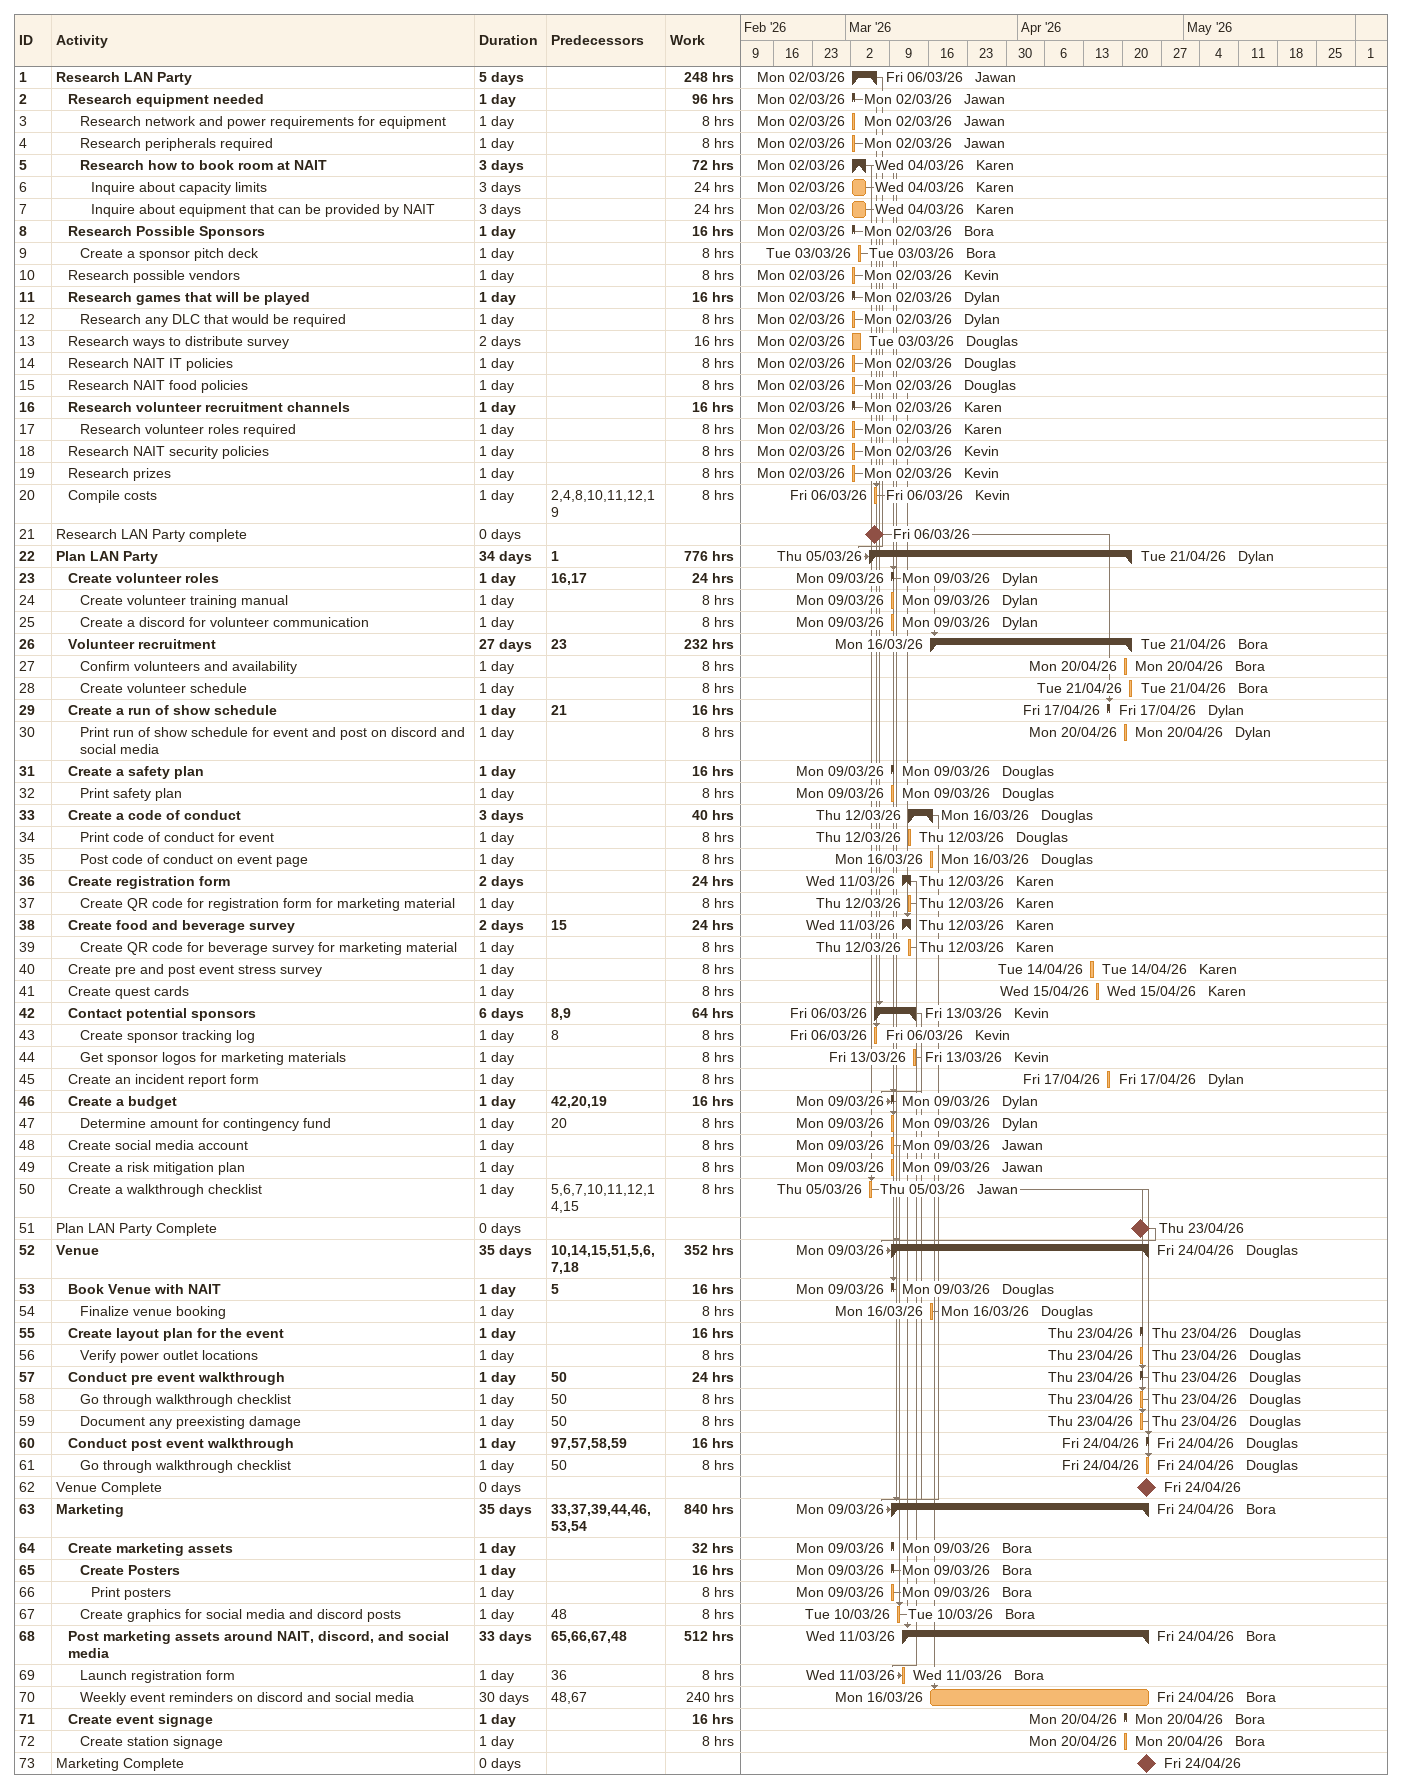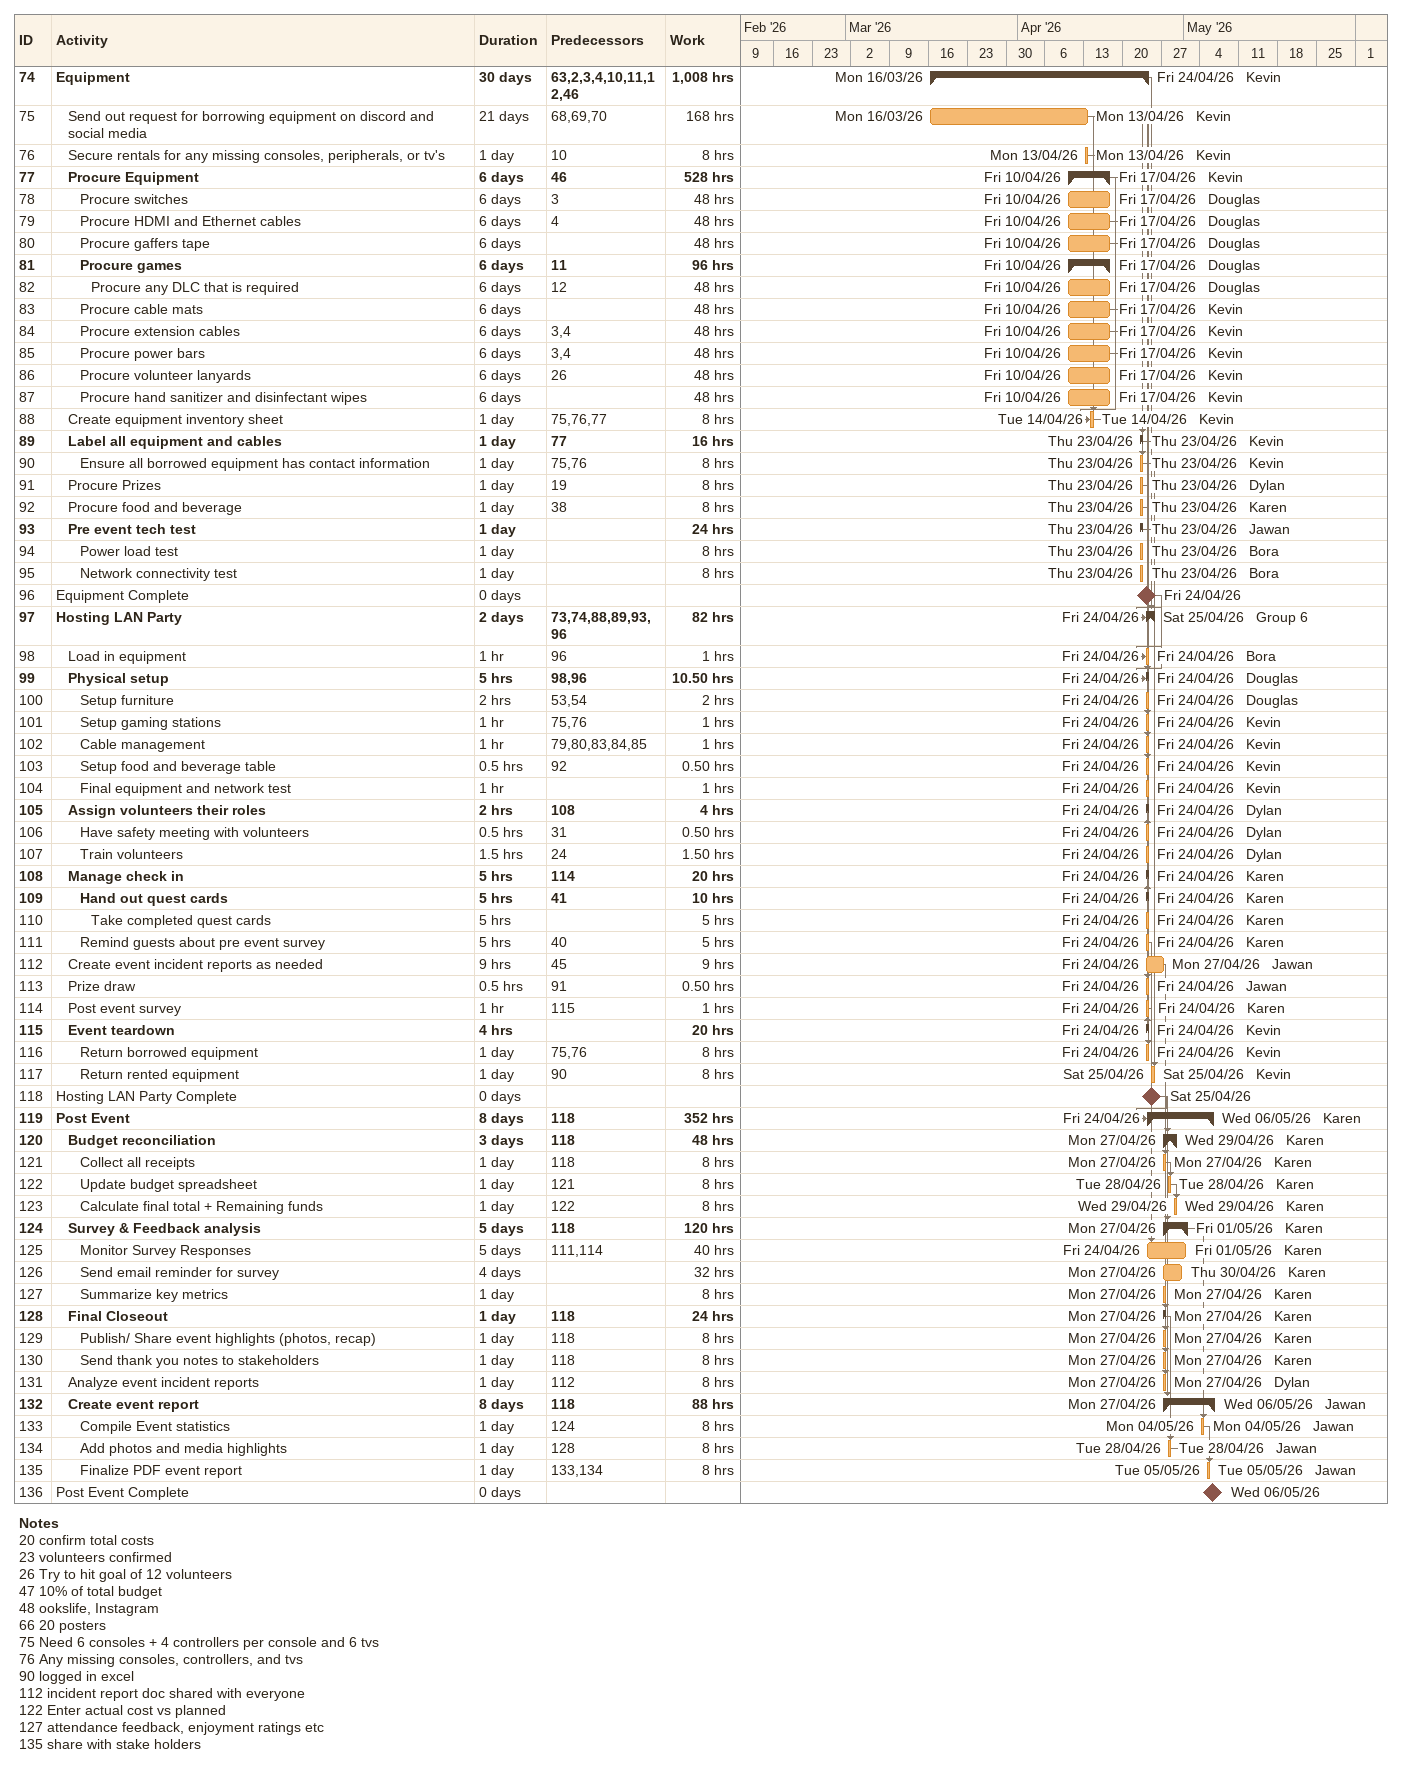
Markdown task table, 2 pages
| ID | Level | Task | Duration | Start | Finish | Predecessors | Resources | Work (h) |
|---|---|---|---|---|---|---|---|---|
| 1 | 1 | **Research LAN Party** | 5d | 2026-03-02 | 2026-03-06 |  | Jawan | 248 |
| 2 | 2 | **Research equipment needed** | 1d | 2026-03-02 | 2026-03-02 |  | Jawan | 96 |
| 3 | 3 | Research network and power requirements for equipment | 1d | 2026-03-02 | 2026-03-02 |  | Jawan | 8 |
| 4 | 3 | Research peripherals required | 1d | 2026-03-02 | 2026-03-02 |  | Jawan | 8 |
| 5 | 3 | **Research how to book room at NAIT** | 3d | 2026-03-02 | 2026-03-04 |  | Karen | 72 |
| 6 | 4 | Inquire about capacity limits | 3d | 2026-03-02 | 2026-03-04 |  | Karen | 24 |
| 7 | 4 | Inquire about equipment that can be provided by NAIT | 3d | 2026-03-02 | 2026-03-04 |  | Karen | 24 |
| 8 | 2 | **Research Possible Sponsors** | 1d | 2026-03-02 | 2026-03-02 |  | Bora | 16 |
| 9 | 3 | Create a sponsor pitch deck | 1d | 2026-03-03 | 2026-03-03 |  | Bora | 8 |
| 10 | 2 | Research possible vendors | 1d | 2026-03-02 | 2026-03-02 |  | Kevin | 8 |
| 11 | 2 | **Research games that will be played** | 1d | 2026-03-02 | 2026-03-02 |  | Dylan | 16 |
| 12 | 3 | Research any DLC that would be required | 1d | 2026-03-02 | 2026-03-02 |  | Dylan | 8 |
| 13 | 2 | Research ways to distribute survey | 2d | 2026-03-02 | 2026-03-03 |  | Douglas | 16 |
| 14 | 2 | Research NAIT IT policies | 1d | 2026-03-02 | 2026-03-02 |  | Douglas | 8 |
| 15 | 2 | Research NAIT food policies | 1d | 2026-03-02 | 2026-03-02 |  | Douglas | 8 |
| 16 | 2 | **Research volunteer recruitment channels** | 1d | 2026-03-02 | 2026-03-02 |  | Karen | 16 |
| 17 | 3 | Research volunteer roles required | 1d | 2026-03-02 | 2026-03-02 |  | Karen | 8 |
| 18 | 2 | Research NAIT security policies | 1d | 2026-03-02 | 2026-03-02 |  | Kevin | 8 |
| 19 | 2 | Research prizes | 1d | 2026-03-02 | 2026-03-02 |  | Kevin | 8 |
| 20 | 2 | Compile costs | 1d | 2026-03-06 | 2026-03-06 | 2, 4, 8, 10, 11, 12, 19 | Kevin | 8 |
| 21 | 1 | Research LAN Party complete | 0d | 2026-03-06 | 2026-03-06 |  |  |  |
| 22 | 1 | **Plan LAN Party** | 34d | 2026-03-05 | 2026-04-21 | 1 | Dylan | 776 |
| 23 | 2 | **Create volunteer roles** | 1d | 2026-03-09 | 2026-03-09 | 16, 17 | Dylan | 24 |
| 24 | 3 | Create volunteer training manual | 1d | 2026-03-09 | 2026-03-09 |  | Dylan | 8 |
| 25 | 3 | Create a discord for volunteer communication | 1d | 2026-03-09 | 2026-03-09 |  | Dylan | 8 |
| 26 | 2 | **Volunteer recruitment** | 27d | 2026-03-16 | 2026-04-21 | 23 | Bora | 232 |
| 27 | 3 | Confirm volunteers and availability | 1d | 2026-04-20 | 2026-04-20 |  | Bora | 8 |
| 28 | 3 | Create volunteer schedule | 1d | 2026-04-21 | 2026-04-21 |  | Bora | 8 |
| 29 | 2 | **Create a run of show schedule** | 1d | 2026-04-17 | 2026-04-17 | 21 | Dylan | 16 |
| 30 | 3 | Print run of show schedule for event and post on discord and social media | 1d | 2026-04-20 | 2026-04-20 |  | Dylan | 8 |
| 31 | 2 | **Create a safety plan** | 1d | 2026-03-09 | 2026-03-09 |  | Douglas | 16 |
| 32 | 3 | Print safety plan | 1d | 2026-03-09 | 2026-03-09 |  | Douglas | 8 |
| 33 | 2 | **Create a code of conduct** | 3d | 2026-03-12 | 2026-03-16 |  | Douglas | 40 |
| 34 | 3 | Print code of conduct for event | 1d | 2026-03-12 | 2026-03-12 |  | Douglas | 8 |
| 35 | 3 | Post code of conduct on event page | 1d | 2026-03-16 | 2026-03-16 |  | Douglas | 8 |
| 36 | 2 | **Create registration form** | 2d | 2026-03-11 | 2026-03-12 |  | Karen | 24 |
| 37 | 3 | Create QR code for registration form for marketing material | 1d | 2026-03-12 | 2026-03-12 |  | Karen | 8 |
| 38 | 2 | **Create food and beverage survey** | 2d | 2026-03-11 | 2026-03-12 | 15 | Karen | 24 |
| 39 | 3 | Create QR code for beverage survey for marketing material | 1d | 2026-03-12 | 2026-03-12 |  | Karen | 8 |
| 40 | 2 | Create pre and post event stress survey | 1d | 2026-04-14 | 2026-04-14 |  | Karen | 8 |
| 41 | 2 | Create quest cards | 1d | 2026-04-15 | 2026-04-15 |  | Karen | 8 |
| 42 | 2 | **Contact potential sponsors** | 6d | 2026-03-06 | 2026-03-13 | 8, 9 | Kevin | 64 |
| 43 | 3 | Create sponsor tracking log | 1d | 2026-03-06 | 2026-03-06 | 8 | Kevin | 8 |
| 44 | 3 | Get sponsor logos for marketing materials | 1d | 2026-03-13 | 2026-03-13 |  | Kevin | 8 |
| 45 | 2 | Create an incident report form | 1d | 2026-04-17 | 2026-04-17 |  | Dylan | 8 |
| 46 | 2 | **Create a budget** | 1d | 2026-03-09 | 2026-03-09 | 42, 20, 19 | Dylan | 16 |
| 47 | 3 | Determine amount for contingency fund | 1d | 2026-03-09 | 2026-03-09 | 20 | Dylan | 8 |
| 48 | 2 | Create social media account | 1d | 2026-03-09 | 2026-03-09 |  | Jawan | 8 |
| 49 | 2 | Create a risk mitigation plan | 1d | 2026-03-09 | 2026-03-09 |  | Jawan | 8 |
| 50 | 2 | Create a walkthrough checklist | 1d | 2026-03-05 | 2026-03-05 | 5, 6, 7, 10, 11, 12, 14, 15 | Jawan | 8 |
| 51 | 1 | Plan LAN Party Complete | 0d | 2026-04-23 | 2026-04-23 |  |  |  |
| 52 | 1 | **Venue** | 35d | 2026-03-09 | 2026-04-24 | 10, 14, 15, 51, 5, 6, 7, 18 | Douglas | 352 |
| 53 | 2 | **Book Venue with NAIT** | 1d | 2026-03-09 | 2026-03-09 | 5 | Douglas | 16 |
| 54 | 3 | Finalize venue booking | 1d | 2026-03-16 | 2026-03-16 |  | Douglas | 8 |
| 55 | 2 | **Create layout plan for the event** | 1d | 2026-04-23 | 2026-04-23 |  | Douglas | 16 |
| 56 | 3 | Verify power outlet locations | 1d | 2026-04-23 | 2026-04-23 |  | Douglas | 8 |
| 57 | 2 | **Conduct pre event walkthrough** | 1d | 2026-04-23 | 2026-04-23 | 50 | Douglas | 24 |
| 58 | 3 | Go through walkthrough checklist | 1d | 2026-04-23 | 2026-04-23 | 50 | Douglas | 8 |
| 59 | 3 | Document any preexisting damage | 1d | 2026-04-23 | 2026-04-23 | 50 | Douglas | 8 |
| 60 | 2 | **Conduct post event walkthrough** | 1d | 2026-04-24 | 2026-04-24 | 97, 57, 58, 59 | Douglas | 16 |
| 61 | 3 | Go through walkthrough checklist | 1d | 2026-04-24 | 2026-04-24 | 50 | Douglas | 8 |
| 62 | 1 | Venue Complete | 0d | 2026-04-24 | 2026-04-24 |  |  |  |
| 63 | 1 | **Marketing** | 35d | 2026-03-09 | 2026-04-24 | 33, 37, 39, 44, 46, 53, 54 | Bora | 840 |
| 64 | 2 | **Create marketing assets** | 1d | 2026-03-09 | 2026-03-09 |  | Bora | 32 |
| 65 | 3 | **Create Posters** | 1d | 2026-03-09 | 2026-03-09 |  | Bora | 16 |
| 66 | 4 | Print posters | 1d | 2026-03-09 | 2026-03-09 |  | Bora | 8 |
| 67 | 3 | Create graphics for social media and discord posts | 1d | 2026-03-10 | 2026-03-10 | 48 | Bora | 8 |
| 68 | 2 | **Post marketing assets around NAIT, discord, and social media** | 33d | 2026-03-11 | 2026-04-24 | 65, 66, 67, 48 | Bora | 512 |
| 69 | 3 | Launch registration form | 1d | 2026-03-11 | 2026-03-11 | 36 | Bora | 8 |
| 70 | 3 | Weekly event reminders on discord and social media | 30d | 2026-03-16 | 2026-04-24 | 48, 67 | Bora | 240 |
| 71 | 2 | **Create event signage** | 1d | 2026-04-20 | 2026-04-20 |  | Bora | 16 |
| 72 | 3 | Create station signage | 1d | 2026-04-20 | 2026-04-20 |  | Bora | 8 |
| 73 | 1 | Marketing Complete | 0d | 2026-04-24 | 2026-04-24 |  |  |  |
| 74 | 1 | **Equipment** | 30d | 2026-03-16 | 2026-04-24 | 63, 2, 3, 4, 10, 11, 12, 46 | Kevin | 1008 |
| 75 | 2 | Send out request for borrowing equipment on discord and social media | 21d | 2026-03-16 | 2026-04-13 | 68, 69, 70 | Kevin | 168 |
| 76 | 2 | Secure rentals for any missing consoles, peripherals, or tv's | 1d | 2026-04-13 | 2026-04-13 | 10 | Kevin | 8 |
| 77 | 2 | **Procure Equipment** | 6d | 2026-04-10 | 2026-04-17 | 46 | Kevin | 528 |
| 78 | 3 | Procure switches | 6d | 2026-04-10 | 2026-04-17 | 3 | Douglas | 48 |
| 79 | 3 | Procure HDMI and Ethernet cables | 6d | 2026-04-10 | 2026-04-17 | 4 | Douglas | 48 |
| 80 | 3 | Procure gaffers tape | 6d | 2026-04-10 | 2026-04-17 |  | Douglas | 48 |
| 81 | 3 | **Procure games** | 6d | 2026-04-10 | 2026-04-17 | 11 | Douglas | 96 |
| 82 | 4 | Procure any DLC that is required | 6d | 2026-04-10 | 2026-04-17 | 12 | Douglas | 48 |
| 83 | 3 | Procure cable mats | 6d | 2026-04-10 | 2026-04-17 |  | Kevin | 48 |
| 84 | 3 | Procure extension cables | 6d | 2026-04-10 | 2026-04-17 | 3, 4 | Kevin | 48 |
| 85 | 3 | Procure power bars | 6d | 2026-04-10 | 2026-04-17 | 3, 4 | Kevin | 48 |
| 86 | 3 | Procure volunteer lanyards | 6d | 2026-04-10 | 2026-04-17 | 26 | Kevin | 48 |
| 87 | 3 | Procure hand sanitizer and disinfectant wipes | 6d | 2026-04-10 | 2026-04-17 |  | Kevin | 48 |
| 88 | 2 | Create equipment inventory sheet | 1d | 2026-04-14 | 2026-04-14 | 75, 76, 77 | Kevin | 8 |
| 89 | 2 | **Label all equipment and cables** | 1d | 2026-04-23 | 2026-04-23 | 77 | Kevin | 16 |
| 90 | 3 | Ensure all borrowed equipment has contact information | 1d | 2026-04-23 | 2026-04-23 | 75, 76 | Kevin | 8 |
| 91 | 2 | Procure Prizes | 1d | 2026-04-23 | 2026-04-23 | 19 | Dylan | 8 |
| 92 | 2 | Procure food and beverage | 1d | 2026-04-23 | 2026-04-23 | 38 | Karen | 8 |
| 93 | 2 | **Pre event tech test** | 1d | 2026-04-23 | 2026-04-23 |  | Jawan | 24 |
| 94 | 3 | Power load test | 1d | 2026-04-23 | 2026-04-23 |  | Bora | 8 |
| 95 | 3 | Network connectivity test | 1d | 2026-04-23 | 2026-04-23 |  | Bora | 8 |
| 96 | 1 | Equipment Complete | 0d | 2026-04-24 | 2026-04-24 |  |  |  |
| 97 | 1 | **Hosting LAN Party** | 2d | 2026-04-24 | 2026-04-25 | 73, 74, 88, 89, 93, 96 | Group 6 | 82 |
| 98 | 2 | Load in equipment | 1h | 2026-04-24 | 2026-04-24 | 96 | Bora | 1 |
| 99 | 2 | **Physical setup** | 5h | 2026-04-24 | 2026-04-24 | 98, 96 | Douglas | 10.50 |
| 100 | 3 | Setup furniture | 2h | 2026-04-24 | 2026-04-24 | 53, 54 | Douglas | 2 |
| 101 | 3 | Setup gaming stations | 1h | 2026-04-24 | 2026-04-24 | 75, 76 | Kevin | 1 |
| 102 | 3 | Cable management | 1h | 2026-04-24 | 2026-04-24 | 79, 80, 83, 84, 85 | Kevin | 1 |
| 103 | 3 | Setup food and beverage table | 0.5h | 2026-04-24 | 2026-04-24 | 92 | Kevin | 0.50 |
| 104 | 3 | Final equipment and network test | 1h | 2026-04-24 | 2026-04-24 |  | Kevin | 1 |
| 105 | 2 | **Assign volunteers their roles** | 2h | 2026-04-24 | 2026-04-24 | 108 | Dylan | 4 |
| 106 | 3 | Have safety meeting with volunteers | 0.5h | 2026-04-24 | 2026-04-24 | 31 | Dylan | 0.50 |
| 107 | 3 | Train volunteers | 1.5h | 2026-04-24 | 2026-04-24 | 24 | Dylan | 1.50 |
| 108 | 2 | **Manage check in** | 5h | 2026-04-24 | 2026-04-24 | 114 | Karen | 20 |
| 109 | 3 | **Hand out quest cards** | 5h | 2026-04-24 | 2026-04-24 | 41 | Karen | 10 |
| 110 | 4 | Take completed quest cards | 5h | 2026-04-24 | 2026-04-24 |  | Karen | 5 |
| 111 | 3 | Remind guests about pre event survey | 5h | 2026-04-24 | 2026-04-24 | 40 | Karen | 5 |
| 112 | 2 | Create event incident reports as needed | 9h | 2026-04-24 | 2026-04-27 | 45 | Jawan | 9 |
| 113 | 2 | Prize draw | 0.5h | 2026-04-24 | 2026-04-24 | 91 | Jawan | 0.50 |
| 114 | 2 | Post event survey | 1h | 2026-04-24 | 2026-04-24 | 115 | Karen | 1 |
| 115 | 2 | **Event teardown** | 4h | 2026-04-24 | 2026-04-24 |  | Kevin | 20 |
| 116 | 3 | Return borrowed equipment | 1d | 2026-04-24 | 2026-04-24 | 75, 76 | Kevin | 8 |
| 117 | 3 | Return rented equipment | 1d | 2026-04-25 | 2026-04-25 | 90 | Kevin | 8 |
| 118 | 1 | Hosting LAN Party Complete | 0d | 2026-04-25 | 2026-04-25 |  |  |  |
| 119 | 1 | **Post Event** | 8d | 2026-04-24 | 2026-05-06 | 118 | Karen | 352 |
| 120 | 2 | **Budget reconciliation** | 3d | 2026-04-27 | 2026-04-29 | 118 | Karen | 48 |
| 121 | 3 | Collect all receipts | 1d | 2026-04-27 | 2026-04-27 | 118 | Karen | 8 |
| 122 | 3 | Update budget spreadsheet | 1d | 2026-04-28 | 2026-04-28 | 121 | Karen | 8 |
| 123 | 3 | Calculate final total + Remaining funds | 1d | 2026-04-29 | 2026-04-29 | 122 | Karen | 8 |
| 124 | 2 | **Survey & Feedback analysis** | 5d | 2026-04-27 | 2026-05-01 | 118 | Karen | 120 |
| 125 | 3 | Monitor Survey Responses | 5d | 2026-04-24 | 2026-05-01 | 111, 114 | Karen | 40 |
| 126 | 3 | Send email reminder for survey | 4d | 2026-04-27 | 2026-04-30 |  | Karen | 32 |
| 127 | 3 | Summarize key metrics | 1d | 2026-04-27 | 2026-04-27 |  | Karen | 8 |
| 128 | 2 | **Final Closeout** | 1d | 2026-04-27 | 2026-04-27 | 118 | Karen | 24 |
| 129 | 3 | Publish/ Share event highlights (photos, recap) | 1d | 2026-04-27 | 2026-04-27 | 118 | Karen | 8 |
| 130 | 3 | Send thank you notes to stakeholders | 1d | 2026-04-27 | 2026-04-27 | 118 | Karen | 8 |
| 131 | 2 | Analyze event incident reports | 1d | 2026-04-27 | 2026-04-27 | 112 | Dylan | 8 |
| 132 | 2 | **Create event report** | 8d | 2026-04-27 | 2026-05-06 | 118 | Jawan | 88 |
| 133 | 3 | Compile Event statistics | 1d | 2026-05-04 | 2026-05-04 | 124 | Jawan | 8 |
| 134 | 3 | Add photos and media highlights | 1d | 2026-04-28 | 2026-04-28 | 128 | Jawan | 8 |
| 135 | 3 | Finalize PDF event report | 1d | 2026-05-05 | 2026-05-05 | 133, 134 | Jawan | 8 |
| 136 | 1 | Post Event Complete | 0d | 2026-05-06 | 2026-05-06 |  |  |  |

Notes
- 20: confirm total costs
- 23: volunteers confirmed
- 26: Try to hit goal of 12 volunteers
- 47: 10% of total budget
- 48: ookslife, Instagram
- 66: 20 posters
- 75: Need 6 consoles + 4 controllers per console and 6 tvs
- 76: Any missing consoles, controllers, and tvs
- 90: logged in excel
- 112: incident report doc shared with everyone
- 122: Enter actual cost vs planned
- 127: attendance feedback, enjoyment ratings etc
- 135: share with stake holders
